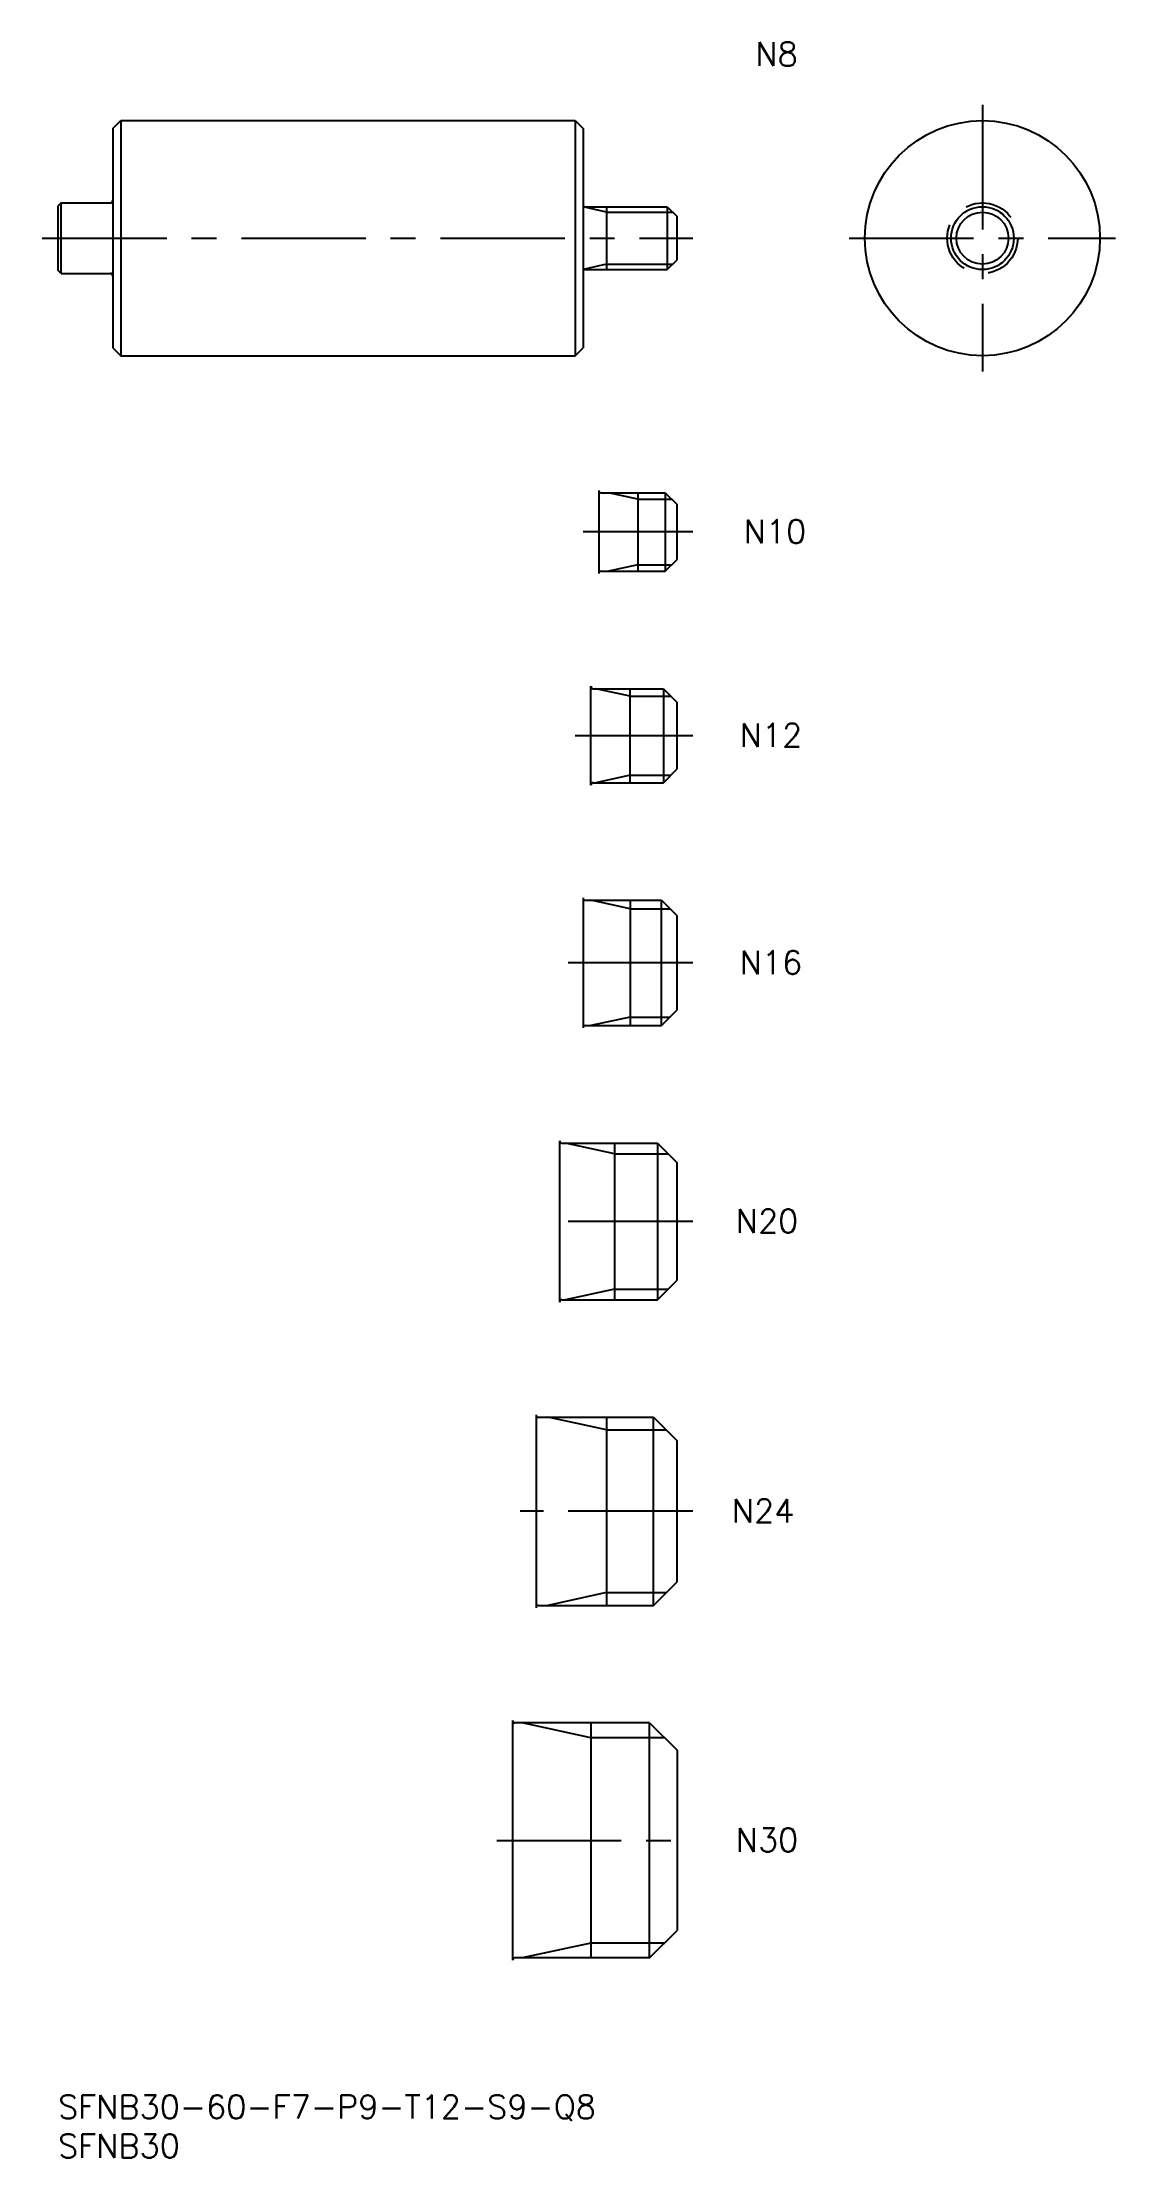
# Model space of a CAD drawing. Extents: x -2 to 135, y -8 to 262.
import ezdxf

# ---------------------------------------------------------------- set-up
doc = ezdxf.new("R2010")
doc.units = 0
doc.header["$LTSCALE"] = 0.5
doc.linetypes.add('CENTER', pattern=[50.8, 31.75, -6.35, 6.35, -6.35])
doc.linetypes.add('DASHED', pattern=[19.05, 12.7, -6.35])
for name, color, linetype in [('MSM_CENTER', 1, 'CENTER'), ('MSM_CONTINUOUS', 7, 'CONTINUOUS'), ('MSM_DASHED', 4, 'DASHED'), ('MSM_NARROW', 5, 'CONTINUOUS'), ('MSM_PART_NUMBER', 7, 'CONTINUOUS')]:
    doc.layers.add(name, color=color, linetype=linetype)
doc.styles.get("Standard").update_dxf_attribs({"font": 'txt.shx', "height": 1, "bigfont": 'bigfont.shx'})

# ---------------------------------------------------------------- blocks, each defined once
blk = doc.blocks.new('*U18')
at = {"layer": 'MSM_PART_NUMBER'}
blk.add_text('SFNB30-60-F7-P9-T12-S9-Q8', height=3, dxfattribs=at).set_placement((0, -3))
blk = doc.blocks.new('*U19')
at = {"layer": 'MSM_PART_NUMBER'}
blk.add_text('SFNB30', height=3, dxfattribs=at).set_placement((0, -8))
blk = doc.blocks.new('*U20')
at = {"layer": 'MSM_PART_NUMBER'}
blk.add_text('N8', height=3, rotation=360, dxfattribs=at).set_placement((89, 259))
blk = doc.blocks.new('*U21')
at = {"layer": 'MSM_PART_NUMBER'}
blk.add_text('N30', height=3, dxfattribs=at).set_placement((86.5, 31.06))
blk = doc.blocks.new('*U22')
at = {"layer": 'MSM_PART_NUMBER'}
blk.add_text('N24', height=3, dxfattribs=at).set_placement((86, 73.06))
blk = doc.blocks.new('*U23')
at = {"layer": 'MSM_PART_NUMBER'}
blk.add_text('N20', height=3, dxfattribs=at).set_placement((86.5, 110.06))
blk = doc.blocks.new('*U24')
at = {"layer": 'MSM_PART_NUMBER'}
blk.add_text('N16', height=3, dxfattribs=at).set_placement((87, 143.06))
blk = doc.blocks.new('*U25')
at = {"layer": 'MSM_PART_NUMBER'}
blk.add_text('N12', height=3, dxfattribs=at).set_placement((87, 172.06))
blk = doc.blocks.new('*U26')
at = {"layer": 'MSM_PART_NUMBER'}
blk.add_text('N10', height=3, dxfattribs=at).set_placement((87.5, 198.06))

msp = doc.modelspace()

# ---------------------------------------------------------------- linework, layer by layer
at = {"layer": 'MSM_CENTER'}
for p, q in [((117.97, 254), (117.97, 220)), ((-2, 237), (81, 237)), ((100.97, 237), (134.97, 237)), ((81, 199.5), (67, 199.5)), ((81, 173.5), (66, 173.5)), ((81, 144.5), (65, 144.5)), ((81, 111.5), (62, 111.5)), ((81, 74.5), (59, 74.5)), ((56, 32.5), (81, 32.5))]:
    msp.add_line(p, q, dxfattribs=at)
at = {"layer": 'MSM_CONTINUOUS'}
for p, q in [((7, 251), (8, 252)), ((8, 252), (8, 222)), ((8, 252), (66, 252)), ((66, 252), (66, 222)), ((66, 252), (67, 251)), ((7, 251), (7, 223)), ((67, 251), (67, 223)), ((0.4, 241.5), (0, 241.1)), ((0, 241.1), (0, 232.9)), ((0.4, 241.5), (6.7, 241.5)), ((0.4, 232.5), (0.4, 241.5)), ((67.3, 241), (77.75, 241)), ((70, 241), (70, 233)), ((77.75, 241), (79, 239.75)), ((77.75, 241), (77.75, 233)), ((79, 234.25), (79, 239.75)), ((0.4, 232.5), (0, 232.9)), ((0.4, 232.5), (6.7, 232.5)), ((67.3, 233), (77.75, 233)), ((77.75, 233), (79, 234.25)), ((7, 223), (8, 222)), ((8, 222), (66, 222)), ((66, 222), (67, 223)), ((69, 204.8), (69, 194.2)), ((69.3, 204.5), (77.5, 204.5)), ((74, 204.5), (74, 194.5)), ((77.5, 204.5), (79, 203)), ((77.5, 204.5), (77.5, 194.5)), ((79, 196), (79, 203)), ((69.3, 194.5), (77.5, 194.5)), ((77.5, 194.5), (79, 196)), ((68, 167.2), (68, 179.8)), ((68.3, 179.5), (77.25, 179.5)), ((73, 167.5), (73, 179.5)), ((77.25, 179.5), (79, 177.75)), ((77.25, 179.5), (77.25, 167.5)), ((79, 169.25), (79, 177.75)), ((68.3, 167.5), (77.25, 167.5)), ((77.25, 167.5), (79, 169.25)), ((67, 152.8), (67, 136.2)), ((67.3, 152.5), (77, 152.5)), ((73, 152.5), (73, 136.5)), ((77, 152.5), (79, 150.5)), ((77, 136.5), (77, 152.5)), ((79, 138.5), (79, 150.5)), ((77, 136.5), (79, 138.5)), ((67.3, 136.5), (77, 136.5)), ((64, 121.8), (64, 101.2)), ((64.3, 121.5), (76.5, 121.5)), ((71, 121.5), (71, 101.5)), ((76.5, 121.5), (79, 119)), ((76.5, 121.5), (76.5, 101.5)), ((79, 104), (79, 119)), ((76.5, 101.5), (79, 104)), ((64.3, 101.5), (76.5, 101.5)), ((61, 86.8), (61, 62.2)), ((61.3, 86.5), (76, 86.5)), ((70, 86.5), (70, 62.5)), ((76, 86.5), (79, 83.5)), ((76, 62.5), (76, 86.5)), ((79, 65.5), (79, 83.5)), ((76, 62.5), (79, 65.5)), ((61.3, 62.5), (76, 62.5)), ((58, 47.8), (58, 17.2)), ((75.5, 47.5), (58.3, 47.5)), ((68, 47.5), (68, 17.5)), ((75.5, 47.5), (79, 44)), ((75.5, 17.5), (75.5, 47.5)), ((79, 44), (79, 21)), ((75.5, 17.5), (79, 21)), ((75.5, 17.5), (58.3, 17.5))]:
    msp.add_line(p, q, dxfattribs=at)
for radius in [15, 4]:
    msp.add_circle((117.97, 237), radius, dxfattribs=at)
for centre, start, end in [((6.7, 241.8), 270, 0), ((67.3, 241.3), 180, 270), ((6.7, 232.2), 0, 90), ((67.3, 232.7), 90, 180), ((69.3, 204.8), 180, 270), ((69.3, 194.2), 90, 180), ((68.3, 179.8), 180, 270), ((68.3, 167.2), 90, 180), ((67.3, 152.8), 180, 270), ((67.3, 136.2), 90, 180), ((64.3, 121.8), 180, 270), ((64.3, 101.2), 90, 180), ((61.3, 86.8), 180, 270), ((61.3, 62.2), 90, 180), ((58.3, 47.8), 180, 270), ((58.3, 17.2), 90, 180)]:
    msp.add_arc(centre, 0.3, start, end, dxfattribs=at)
at = {"layer": 'MSM_DASHED'}
msp.add_circle((117.97, 237), 4.5, dxfattribs=at)
at = {"layer": 'MSM_NARROW'}
for p, q in [((70, 240.32), (67, 241)), ((70, 240.32), (78.43, 240.32)), ((70, 233.68), (67, 233)), ((70, 233.68), (78.43, 233.68)), ((74, 203.69), (70.25, 204.5)), ((74, 203.69), (78.31, 203.69)), ((74, 195.31), (70.25, 194.5)), ((74, 195.31), (78.31, 195.31)), ((73, 178.55), (68.62, 179.5)), ((73, 178.55), (78.2, 178.55)), ((73, 168.45), (68.62, 167.5)), ((73, 168.45), (78.2, 168.45)), ((73, 151.42), (68, 152.5)), ((73, 151.42), (78.08, 151.42)), ((73, 137.58), (68, 136.5)), ((73, 137.58), (78.08, 137.58)), ((71, 120.15), (64.75, 121.5)), ((71, 120.15), (77.85, 120.15)), ((71, 102.85), (64.75, 101.5)), ((71, 102.85), (77.85, 102.85)), ((70, 84.88), (62.5, 86.5)), ((70, 84.88), (77.62, 84.88)), ((70, 64.12), (62.5, 62.5)), ((70, 64.12), (77.62, 64.12)), ((68, 45.61), (59.25, 47.5)), ((77.39, 45.61), (68, 45.61)), ((68, 19.39), (59.25, 17.5)), ((77.39, 19.39), (68, 19.39))]:
    msp.add_line(p, q, dxfattribs=at)
msp.add_circle((117.97, 237), 3.32, dxfattribs=at)

# ---------------------------------------------------------------- block references
at = {"layer": 'MSM_CONTINUOUS'}
for name in ['*U20', '*U26', '*U25', '*U24', '*U23', '*U22', '*U21', '*U18', '*U19']:
    msp.add_blockref(name, (0, 0), dxfattribs=at)

doc.saveas('drawing.dxf')
